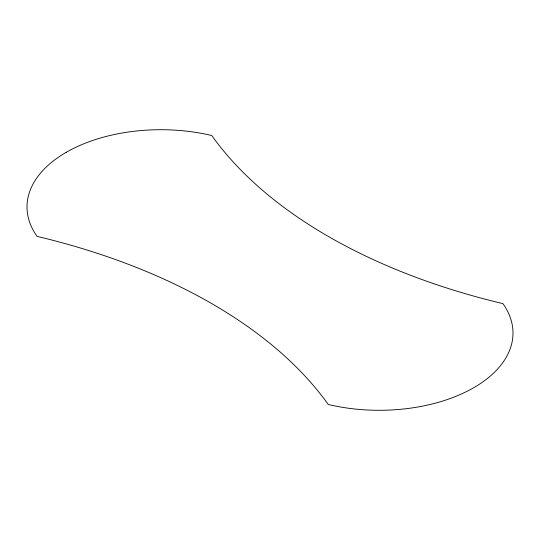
<?xml version="1.0" encoding="UTF-8"?>
<svg xmlns="http://www.w3.org/2000/svg" width="540" height="540" viewBox="0 0 540 540"><rect width="100%" height="100%" fill="white"/><g stroke="black" fill="none" stroke-linecap="round" stroke-linejoin="round"><path stroke-width="0.81" d="M66.197 152.334A133.819 77.261 0 0 0 37.078 236.378A535.275 309.035 0 0 1 328.232 404.474A133.819 77.261 0 0 0 473.803 387.666A133.819 77.261 0 0 0 502.922 303.622A535.275 309.035 0 0 1 211.768 135.526A133.819 77.261 0 0 0 66.197 152.334"/></g></svg>
